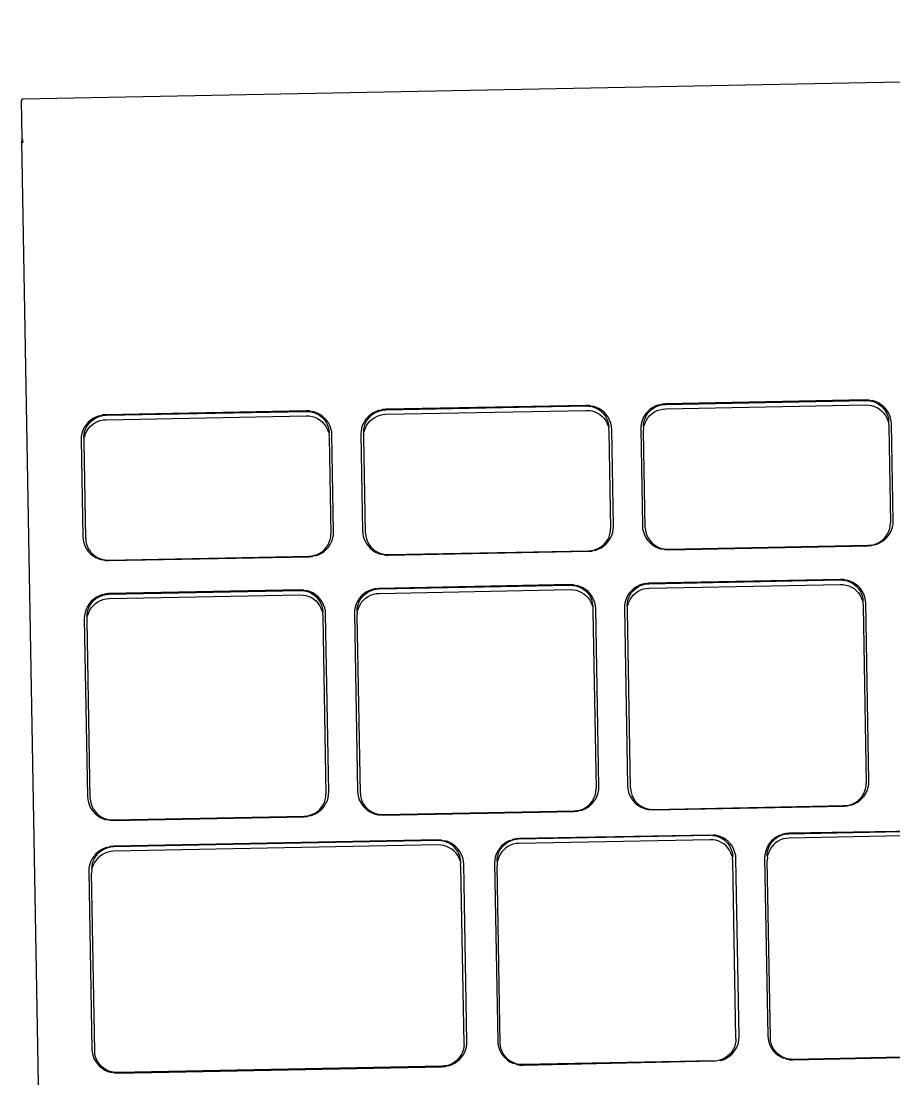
# Model space of a CAD drawing. Header units: millimetres. Extents: x -9564 to 100156, y -26854 to 24346.
# Drawn here: x 66972.4 to 67026.3, y -2999.4 to -2934.1 of the extents above; entities that cross this region are included whole.
import ezdxf

# ---------------------------------------------------------------- set-up
doc = ezdxf.new("R2010")
doc.units = ezdxf.units.MM
doc.header["$LTSCALE"] = 100
doc.layers.add('Muebles', color=112, linetype='Continuous')

msp = doc.modelspace()

# ---------------------------------------------------------------- linework, layer by layer
at = {"layer": 'Muebles'}
for p, q in [((66972.52, -2938.869), (67219.083, -2934.063)), ((66972.52, -2938.869), (66972.434, -2938.957)), ((66972.434, -2938.957), (66972.476, -2941.342)), ((66972.476, -2941.342), (66972.478, -2941.478)), ((66972.476, -2941.342), (66972.565, -2941.406)), ((66972.478, -2941.478), (66972.568, -2941.543)), ((66974.336, -3046.808), (66972.478, -2941.478)), ((67012.021, -2957.713), (67011.867, -2957.784)), ((67012.219, -2957.696), (67012.021, -2957.713)), ((67024.592, -2957.455), (67012.219, -2957.696)), ((67012.225, -2957.731), (67024.587, -2957.49)), ((67024.587, -2957.49), (67024.768, -2957.498)), ((67024.791, -2957.464), (67024.592, -2957.455)), ((67024.768, -2957.498), (67024.946, -2957.529)), ((67024.946, -2957.529), (67024.791, -2957.464)), ((67024.992, -2957.499), (67024.946, -2957.529)), ((67024.946, -2957.529), (67025.119, -2957.583)), ((67025.187, -2957.559), (67024.992, -2957.499)), ((67025.119, -2957.583), (67025.283, -2957.658)), ((67025.372, -2957.644), (67025.187, -2957.559)), ((67025.283, -2957.658), (67025.436, -2957.753)), ((67025.544, -2957.751), (67025.372, -2957.644)), ((66977.667, -2958.37), (66977.469, -2958.386)), ((66990.04, -2958.128), (66977.667, -2958.37)), ((66977.673, -2958.405), (66990.035, -2958.164)), ((66990.035, -2958.164), (66990.216, -2958.172)), ((66990.238, -2958.137), (66990.04, -2958.128)), ((66990.216, -2958.172), (66990.394, -2958.203)), ((66990.394, -2958.203), (66990.238, -2958.137)), ((66990.44, -2958.172), (66990.394, -2958.203)), ((66990.394, -2958.203), (66990.567, -2958.256)), ((66990.635, -2958.233), (66990.44, -2958.172)), ((66990.567, -2958.256), (66990.731, -2958.331)), ((66990.82, -2958.317), (66990.635, -2958.233)), ((66990.731, -2958.331), (66990.884, -2958.426)), ((66990.992, -2958.425), (66990.82, -2958.317)), ((66994.002, -2958.366), (66993.851, -2958.5)), ((66993.975, -2958.483), (66994.11, -2958.364)), ((66994.17, -2958.252), (66994.002, -2958.366)), ((66994.11, -2958.364), (66994.259, -2958.262)), ((66994.352, -2958.16), (66994.17, -2958.252)), ((66994.259, -2958.262), (66994.42, -2958.181)), ((66994.545, -2958.092), (66994.352, -2958.16)), ((66994.42, -2958.181), (66994.591, -2958.121)), ((66994.591, -2958.121), (66994.545, -2958.092)), ((66994.745, -2958.049), (66994.591, -2958.121)), ((66994.591, -2958.121), (66994.768, -2958.083)), ((66994.596, -2958.394), (66994.773, -2958.356)), ((66994.943, -2958.033), (66994.745, -2958.049)), ((66994.768, -2958.083), (66994.949, -2958.068)), ((66994.773, -2958.356), (66994.954, -2958.341)), ((67007.316, -2957.792), (66994.943, -2958.033)), ((66994.949, -2958.068), (67007.311, -2957.827)), ((66994.954, -2958.341), (67007.316, -2958.1)), ((67007.311, -2957.827), (67007.492, -2957.835)), ((67007.515, -2957.801), (67007.316, -2957.792)), ((67007.316, -2958.1), (67007.497, -2958.108)), ((67007.492, -2957.835), (67007.67, -2957.866)), ((67007.497, -2958.108), (67007.675, -2958.139)), ((67007.67, -2957.866), (67007.515, -2957.801)), ((67007.716, -2957.836), (67007.67, -2957.866)), ((67007.67, -2957.866), (67007.843, -2957.919)), ((67007.675, -2958.139), (67007.848, -2958.192)), ((67007.911, -2957.896), (67007.716, -2957.836)), ((67007.843, -2957.919), (67008.007, -2957.994)), ((67007.848, -2958.192), (67008.012, -2958.268)), ((67008.096, -2957.98), (67007.911, -2957.896)), ((67008.007, -2957.994), (67008.16, -2958.09)), ((67008.012, -2958.268), (67008.165, -2958.363)), ((67008.268, -2958.088), (67008.096, -2957.98)), ((67008.16, -2958.09), (67008.298, -2958.204)), ((67008.165, -2958.363), (67008.303, -2958.477)), ((67008.424, -2958.216), (67008.268, -2958.088)), ((67008.298, -2958.204), (67008.42, -2958.334)), ((67008.42, -2958.334), (67008.524, -2958.479)), ((67008.562, -2958.364), (67008.424, -2958.216)), ((67008.678, -2958.527), (67008.562, -2958.364)), ((67010.995, -2958.316), (67010.884, -2958.484)), ((67011.127, -2958.164), (67010.995, -2958.316)), ((67011.036, -2958.43), (67011.134, -2958.281)), ((67011.278, -2958.029), (67011.127, -2958.164)), ((67011.134, -2958.281), (67011.251, -2958.146)), ((67011.251, -2958.146), (67011.386, -2958.027)), ((67011.256, -2958.419), (67011.391, -2958.3)), ((67011.446, -2957.915), (67011.278, -2958.029)), ((67011.386, -2958.027), (67011.535, -2957.926)), ((67011.391, -2958.3), (67011.54, -2958.199)), ((67011.628, -2957.823), (67011.446, -2957.915)), ((67011.535, -2957.926), (67011.696, -2957.844)), ((67011.54, -2958.199), (67011.701, -2958.117)), ((67011.821, -2957.756), (67011.628, -2957.823)), ((67011.696, -2957.844), (67011.867, -2957.784)), ((67011.701, -2958.117), (67011.872, -2958.057)), ((67011.867, -2957.784), (67011.821, -2957.756)), ((67011.867, -2957.784), (67012.044, -2957.746)), ((67011.872, -2958.057), (67012.049, -2958.019)), ((67012.044, -2957.746), (67012.225, -2957.731)), ((67012.049, -2958.019), (67012.23, -2958.004)), ((67012.23, -2958.004), (67024.592, -2957.763)), ((67024.592, -2957.763), (67024.773, -2957.771)), ((67024.773, -2957.771), (67024.951, -2957.802)), ((67024.951, -2957.802), (67025.124, -2957.856)), ((67025.124, -2957.856), (67025.288, -2957.931)), ((67025.288, -2957.931), (67025.441, -2958.026)), ((67025.436, -2957.753), (67025.574, -2957.867)), ((67025.441, -2958.026), (67025.579, -2958.14)), ((67025.7, -2957.88), (67025.544, -2957.751)), ((67025.574, -2957.867), (67025.696, -2957.998)), ((67025.579, -2958.14), (67025.701, -2958.271)), ((67025.696, -2957.998), (67025.8, -2958.143)), ((67025.838, -2958.027), (67025.7, -2957.88)), ((67025.701, -2958.271), (67025.805, -2958.416)), ((67025.8, -2958.143), (67025.883, -2958.3)), ((67025.954, -2958.19), (67025.838, -2958.027)), ((67025.883, -2958.3), (67025.944, -2958.466)), ((67026.048, -2958.367), (67025.954, -2958.19)), ((67026.117, -2958.555), (67026.048, -2958.367)), ((66976.442, -2958.99), (66976.331, -2959.158)), ((66976.574, -2958.837), (66976.442, -2958.99)), ((66976.484, -2959.104), (66976.582, -2958.955)), ((66976.726, -2958.703), (66976.574, -2958.837)), ((66976.582, -2958.955), (66976.699, -2958.82)), ((66976.699, -2958.82), (66976.834, -2958.7)), ((66976.704, -2959.093), (66976.839, -2958.973)), ((66976.894, -2958.589), (66976.726, -2958.703)), ((66976.834, -2958.7), (66976.983, -2958.599)), ((66976.839, -2958.973), (66976.988, -2958.872)), ((66977.076, -2958.497), (66976.894, -2958.589)), ((66976.983, -2958.599), (66977.144, -2958.518)), ((66976.988, -2958.872), (66977.149, -2958.791)), ((66977.269, -2958.429), (66977.076, -2958.497)), ((66977.144, -2958.518), (66977.315, -2958.458)), ((66977.149, -2958.791), (66977.32, -2958.731)), ((66977.315, -2958.458), (66977.269, -2958.429)), ((66977.469, -2958.386), (66977.315, -2958.458)), ((66977.315, -2958.458), (66977.492, -2958.42)), ((66977.32, -2958.731), (66977.497, -2958.693)), ((66977.492, -2958.42), (66977.673, -2958.405)), ((66977.497, -2958.693), (66977.678, -2958.678)), ((66977.678, -2958.678), (66990.039, -2958.437)), ((66990.039, -2958.437), (66990.221, -2958.445)), ((66990.221, -2958.445), (66990.399, -2958.476)), ((66990.399, -2958.476), (66990.572, -2958.529)), ((66990.572, -2958.529), (66990.736, -2958.604)), ((66990.736, -2958.604), (66990.889, -2958.7)), ((66990.884, -2958.426), (66991.022, -2958.54)), ((66990.889, -2958.7), (66991.027, -2958.813)), ((66991.148, -2958.553), (66990.992, -2958.425)), ((66991.022, -2958.54), (66991.144, -2958.671)), ((66991.027, -2958.813), (66991.149, -2958.944)), ((66991.144, -2958.671), (66991.248, -2958.816)), ((66991.285, -2958.7), (66991.148, -2958.553)), ((66991.149, -2958.944), (66991.252, -2959.089)), ((66991.248, -2958.816), (66991.331, -2958.973)), ((66991.402, -2958.864), (66991.285, -2958.7)), ((66991.331, -2958.973), (66991.392, -2959.139)), ((66991.496, -2959.041), (66991.402, -2958.864)), ((66993.52, -2959.001), (66993.458, -2959.191)), ((66993.608, -2958.821), (66993.52, -2959.001)), ((66993.718, -2958.653), (66993.608, -2958.821)), ((66993.627, -2959.096), (66993.683, -2958.927)), ((66993.683, -2958.927), (66993.76, -2958.767)), ((66993.851, -2958.5), (66993.718, -2958.653)), ((66993.76, -2958.767), (66993.858, -2958.618)), ((66993.765, -2959.04), (66993.863, -2958.891)), ((66993.858, -2958.618), (66993.975, -2958.483)), ((66993.863, -2958.891), (66993.98, -2958.756)), ((66993.98, -2958.756), (66994.115, -2958.637)), ((66994.115, -2958.637), (66994.264, -2958.535)), ((66994.264, -2958.535), (66994.425, -2958.454)), ((66994.425, -2958.454), (66994.596, -2958.394)), ((67008.303, -2958.477), (67008.425, -2958.607)), ((67008.425, -2958.607), (67008.529, -2958.752)), ((67008.524, -2958.479), (67008.607, -2958.636)), ((67008.529, -2958.752), (67008.612, -2958.909)), ((67008.607, -2958.636), (67008.668, -2958.803)), ((67008.612, -2958.909), (67008.673, -2959.076)), ((67008.668, -2958.803), (67008.706, -2958.975)), ((67008.772, -2958.704), (67008.678, -2958.527)), ((67008.706, -2958.975), (67008.721, -2959.152)), ((67008.841, -2958.891), (67008.772, -2958.704)), ((67008.884, -2959.086), (67008.841, -2958.891)), ((67010.734, -2958.855), (67010.698, -2959.051)), ((67010.797, -2958.665), (67010.734, -2958.855)), ((67010.884, -2958.484), (67010.797, -2958.665)), ((67010.862, -2959.11), (67010.871, -2958.933)), ((67010.871, -2958.933), (67010.903, -2958.759)), ((67010.903, -2958.759), (67010.959, -2958.59)), ((67010.908, -2959.032), (67010.963, -2958.864)), ((67010.959, -2958.59), (67011.036, -2958.43)), ((67010.963, -2958.864), (67011.041, -2958.703)), ((67011.041, -2958.703), (67011.139, -2958.554)), ((67011.139, -2958.554), (67011.256, -2958.419)), ((67025.805, -2958.416), (67025.888, -2958.573)), ((67025.888, -2958.573), (67025.949, -2958.739)), ((67025.944, -2958.466), (67025.982, -2958.639)), ((67025.949, -2958.739), (67025.997, -2958.815)), ((67025.982, -2958.639), (67025.997, -2958.815)), ((67025.997, -2958.815), (67025.987, -2958.912)), ((67025.987, -2958.912), (67026.002, -2959.088)), ((67026.16, -2958.749), (67026.117, -2958.555)), ((67026.177, -2958.942), (67026.16, -2958.749)), ((67026.282, -2964.919), (67026.177, -2958.942)), ((66976.182, -2959.528), (66976.145, -2959.724)), ((66976.244, -2959.338), (66976.182, -2959.528)), ((66976.331, -2959.158), (66976.244, -2959.338)), ((66976.31, -2959.783), (66976.319, -2959.607)), ((66976.319, -2959.607), (66976.351, -2959.433)), ((66976.351, -2959.433), (66976.406, -2959.264)), ((66976.356, -2959.706), (66976.411, -2959.537)), ((66976.406, -2959.264), (66976.484, -2959.104)), ((66976.411, -2959.537), (66976.489, -2959.377)), ((66976.489, -2959.377), (66976.587, -2959.228)), ((66976.587, -2959.228), (66976.704, -2959.093)), ((66991.252, -2959.089), (66991.336, -2959.246)), ((66991.336, -2959.246), (66991.397, -2959.412)), ((66991.392, -2959.139), (66991.43, -2959.312)), ((66991.397, -2959.412), (66991.445, -2959.488)), ((66991.43, -2959.312), (66991.445, -2959.488)), ((66991.445, -2959.488), (66991.435, -2959.585)), ((66991.435, -2959.585), (66991.45, -2959.761)), ((66991.565, -2959.228), (66991.496, -2959.041)), ((66991.608, -2959.423), (66991.565, -2959.228)), ((66991.624, -2959.616), (66991.608, -2959.423)), ((66991.73, -2965.592), (66991.624, -2959.616)), ((66993.422, -2959.387), (66993.412, -2959.581)), ((66993.412, -2959.581), (66993.517, -2965.557)), ((66993.458, -2959.191), (66993.422, -2959.387)), ((66993.586, -2959.447), (66993.595, -2959.27)), ((66993.586, -2959.447), (66993.632, -2959.369)), ((66993.6, -2959.543), (66993.586, -2959.447)), ((66993.591, -2959.72), (66993.6, -2959.543)), ((66993.595, -2959.27), (66993.627, -2959.096)), ((66993.632, -2959.369), (66993.687, -2959.2)), ((66993.687, -2959.2), (66993.765, -2959.04)), ((67008.673, -2959.076), (67008.721, -2959.152)), ((67008.721, -2959.152), (67008.711, -2959.248)), ((67008.711, -2959.248), (67008.726, -2959.425)), ((67008.726, -2959.425), (67008.831, -2965.39)), ((67008.901, -2959.279), (67008.884, -2959.086)), ((67009.006, -2965.255), (67008.901, -2959.279)), ((67010.698, -2959.051), (67010.688, -2959.244)), ((67010.688, -2959.244), (67010.794, -2965.22)), ((67010.862, -2959.11), (67010.908, -2959.032)), ((67010.876, -2959.206), (67010.862, -2959.11)), ((67010.867, -2959.383), (67010.876, -2959.206)), ((67010.972, -2965.348), (67010.867, -2959.383)), ((67026.002, -2959.088), (67026.108, -2965.053)), ((66976.145, -2959.724), (66976.136, -2959.918)), ((66976.136, -2959.918), (66976.241, -2965.894)), ((66976.31, -2959.783), (66976.356, -2959.706)), ((66976.324, -2959.88), (66976.31, -2959.783)), ((66976.315, -2960.056), (66976.324, -2959.88)), ((66976.42, -2966.021), (66976.315, -2960.056)), ((66991.45, -2959.761), (66991.555, -2965.726)), ((66993.696, -2965.685), (66993.591, -2959.72)), ((66993.517, -2965.557), (66993.534, -2965.75)), ((67008.823, -2965.566), (67008.831, -2965.39)), ((67008.96, -2965.645), (67008.996, -2965.449)), ((67008.996, -2965.449), (67009.006, -2965.255)), ((67010.794, -2965.22), (67010.81, -2965.413)), ((67010.81, -2965.413), (67010.853, -2965.608)), ((67010.972, -2965.348), (67010.987, -2965.524)), ((67010.987, -2965.524), (67011.026, -2965.697)), ((67026.011, -2965.572), (67026.066, -2965.404)), ((67026.066, -2965.404), (67026.099, -2965.23)), ((67026.087, -2965.679), (67026.174, -2965.498)), ((67026.099, -2965.23), (67026.108, -2965.053)), ((67026.174, -2965.498), (67026.236, -2965.308)), ((67026.236, -2965.308), (67026.273, -2965.112)), ((67026.273, -2965.112), (67026.282, -2964.919)), ((66976.241, -2965.894), (66976.258, -2966.087)), ((66976.258, -2966.087), (66976.301, -2966.282)), ((66976.42, -2966.021), (66976.435, -2966.198)), ((66976.435, -2966.198), (66976.474, -2966.37)), ((66991.459, -2966.246), (66991.514, -2966.077)), ((66991.514, -2966.077), (66991.547, -2965.903)), ((66991.534, -2966.352), (66991.621, -2966.172)), ((66991.547, -2965.903), (66991.555, -2965.726)), ((66991.621, -2966.172), (66991.684, -2965.982)), ((66991.684, -2965.982), (66991.72, -2965.785)), ((66991.72, -2965.785), (66991.73, -2965.592)), ((66993.534, -2965.75), (66993.577, -2965.945)), ((66993.577, -2965.945), (66993.646, -2966.132)), ((66993.646, -2966.132), (66993.74, -2966.309)), ((66993.696, -2965.685), (66993.711, -2965.861)), ((66993.711, -2965.861), (66993.75, -2966.034)), ((66993.75, -2966.034), (66993.811, -2966.2)), ((66993.811, -2966.2), (66993.894, -2966.357)), ((67008.559, -2966.218), (67008.658, -2966.069)), ((67008.567, -2966.336), (67008.7, -2966.183)), ((67008.658, -2966.069), (67008.735, -2965.909)), ((67008.7, -2966.183), (67008.81, -2966.015)), ((67008.735, -2965.909), (67008.79, -2965.74)), ((67008.79, -2965.74), (67008.823, -2965.566)), ((67008.81, -2966.015), (67008.898, -2965.835)), ((67008.898, -2965.835), (67008.96, -2965.645)), ((67010.853, -2965.608), (67010.922, -2965.795)), ((67010.922, -2965.795), (67011.016, -2965.972)), ((67011.016, -2965.972), (67011.133, -2966.136)), ((67011.026, -2965.697), (67011.087, -2965.863)), ((67011.087, -2965.863), (67011.17, -2966.02)), ((67011.133, -2966.136), (67011.27, -2966.283)), ((67011.17, -2966.02), (67011.273, -2966.165)), ((67011.273, -2966.165), (67011.395, -2966.296)), ((67025.435, -2966.237), (67025.584, -2966.136)), ((67025.524, -2966.248), (67025.692, -2966.133)), ((67025.584, -2966.136), (67025.718, -2966.017)), ((67025.692, -2966.133), (67025.844, -2965.999)), ((67025.718, -2966.017), (67025.835, -2965.881)), ((67025.835, -2965.881), (67025.934, -2965.732)), ((67025.844, -2965.999), (67025.976, -2965.847)), ((67025.934, -2965.732), (67026.011, -2965.572)), ((67025.976, -2965.847), (67026.087, -2965.679)), ((66976.301, -2966.282), (66976.37, -2966.469)), ((66976.37, -2966.469), (66976.464, -2966.646)), ((66976.464, -2966.646), (66976.58, -2966.809)), ((66976.474, -2966.37), (66976.535, -2966.537)), ((66976.535, -2966.537), (66976.618, -2966.694)), ((66976.58, -2966.809), (66976.718, -2966.957)), ((66976.618, -2966.694), (66976.721, -2966.839)), ((66976.721, -2966.839), (66976.843, -2966.969)), ((66990.883, -2966.91), (66991.032, -2966.809)), ((66990.972, -2966.921), (66991.14, -2966.807)), ((66991.032, -2966.809), (66991.166, -2966.69)), ((66991.14, -2966.807), (66991.291, -2966.673)), ((66991.166, -2966.69), (66991.283, -2966.555)), ((66991.283, -2966.555), (66991.382, -2966.406)), ((66991.291, -2966.673), (66991.423, -2966.52)), ((66991.382, -2966.406), (66991.459, -2966.246)), ((66991.423, -2966.52), (66991.534, -2966.352)), ((66993.74, -2966.309), (66993.856, -2966.473)), ((66993.856, -2966.473), (66993.994, -2966.62)), ((66993.894, -2966.357), (66993.997, -2966.502)), ((66993.994, -2966.62), (66994.15, -2966.748)), ((66993.997, -2966.502), (66994.119, -2966.633)), ((66994.119, -2966.633), (66994.258, -2966.746)), ((66994.15, -2966.748), (66994.322, -2966.856)), ((66994.258, -2966.746), (66994.41, -2966.842)), ((66994.322, -2966.856), (66994.507, -2966.94)), ((66994.41, -2966.842), (66994.574, -2966.917)), ((66995.102, -2967.044), (67007.475, -2966.803)), ((66995.107, -2967.009), (67007.468, -2966.768)), ((67007.468, -2966.768), (67007.649, -2966.753)), ((67007.475, -2966.803), (67007.673, -2966.787)), ((67007.649, -2966.753), (67007.827, -2966.715)), ((67007.673, -2966.787), (67007.827, -2966.715)), ((67007.827, -2966.715), (67007.997, -2966.655)), ((67007.827, -2966.715), (67007.873, -2966.744)), ((67007.873, -2966.744), (67008.066, -2966.676)), ((67007.997, -2966.655), (67008.159, -2966.574)), ((67008.066, -2966.676), (67008.248, -2966.584)), ((67008.159, -2966.574), (67008.308, -2966.473)), ((67008.248, -2966.584), (67008.416, -2966.47)), ((67008.308, -2966.473), (67008.442, -2966.353)), ((67008.416, -2966.47), (67008.567, -2966.336)), ((67008.442, -2966.353), (67008.559, -2966.218)), ((67011.27, -2966.283), (67011.426, -2966.412)), ((67011.395, -2966.296), (67011.534, -2966.41)), ((67011.426, -2966.412), (67011.598, -2966.519)), ((67011.534, -2966.41), (67011.686, -2966.505)), ((67011.598, -2966.519), (67011.783, -2966.604)), ((67011.686, -2966.505), (67011.85, -2966.58)), ((67011.783, -2966.604), (67011.978, -2966.664)), ((67011.85, -2966.58), (67012.023, -2966.634)), ((67011.978, -2966.664), (67012.023, -2966.634)), ((67012.023, -2966.634), (67012.202, -2966.665)), ((67012.023, -2966.634), (67012.18, -2966.699)), ((67012.18, -2966.699), (67012.378, -2966.708)), ((67012.202, -2966.665), (67012.383, -2966.673)), ((67012.378, -2966.708), (67024.751, -2966.467)), ((67012.383, -2966.673), (67024.744, -2966.432)), ((67024.744, -2966.432), (67024.925, -2966.417)), ((67024.751, -2966.467), (67024.949, -2966.45)), ((67024.925, -2966.417), (67025.103, -2966.379)), ((67024.949, -2966.45), (67025.103, -2966.379)), ((67025.103, -2966.379), (67025.273, -2966.318)), ((67025.103, -2966.379), (67025.149, -2966.407)), ((67025.149, -2966.407), (67025.342, -2966.339)), ((67025.273, -2966.318), (67025.435, -2966.237)), ((67025.342, -2966.339), (67025.524, -2966.248)), ((66976.718, -2966.957), (66976.874, -2967.085)), ((66976.843, -2966.969), (66976.982, -2967.083)), ((66976.874, -2967.085), (66977.046, -2967.192)), ((66976.982, -2967.083), (66977.134, -2967.178)), ((66977.046, -2967.192), (66977.231, -2967.277)), ((66977.134, -2967.178), (66977.298, -2967.254)), ((66977.231, -2967.277), (66977.426, -2967.337)), ((66977.298, -2967.254), (66977.471, -2967.307)), ((66977.426, -2967.337), (66977.471, -2967.307)), ((66977.471, -2967.307), (66977.65, -2967.338)), ((66977.471, -2967.307), (66977.627, -2967.372)), ((66977.627, -2967.372), (66977.826, -2967.381)), ((66977.65, -2967.338), (66977.831, -2967.346)), ((66977.826, -2967.381), (66990.199, -2967.14)), ((66977.831, -2967.346), (66990.192, -2967.105)), ((66990.192, -2967.105), (66990.373, -2967.09)), ((66990.199, -2967.14), (66990.397, -2967.123)), ((66990.373, -2967.09), (66990.551, -2967.052)), ((66990.397, -2967.123), (66990.551, -2967.052)), ((66990.551, -2967.052), (66990.721, -2966.992)), ((66990.551, -2967.052), (66990.597, -2967.081)), ((66990.597, -2967.081), (66990.79, -2967.013)), ((66990.721, -2966.992), (66990.883, -2966.91)), ((66990.79, -2967.013), (66990.972, -2966.921)), ((66994.507, -2966.94), (66994.702, -2967.001)), ((66994.574, -2966.917), (66994.747, -2966.97)), ((66994.702, -2967.001), (66994.747, -2966.97)), ((66994.747, -2966.97), (66994.926, -2967.001)), ((66994.747, -2966.97), (66994.903, -2967.036)), ((66994.903, -2967.036), (66995.102, -2967.044)), ((66994.926, -2967.001), (66995.107, -2967.009)), ((67011.003, -2968.785), (67010.805, -2968.828)), ((67010.855, -2968.856), (67011.031, -2968.818)), ((67011.031, -2968.818), (67011.003, -2968.785)), ((67011.2, -2968.768), (67011.031, -2968.818)), ((67011.031, -2968.818), (67011.21, -2968.803)), ((67023.017, -2968.538), (67011.2, -2968.768)), ((67011.21, -2968.803), (67023.015, -2968.573)), ((67023.015, -2968.573), (67023.195, -2968.581)), ((67023.214, -2968.547), (67023.017, -2968.538)), ((67023.195, -2968.581), (67023.371, -2968.612)), ((67023.371, -2968.612), (67023.214, -2968.547)), ((67023.414, -2968.582), (67023.371, -2968.612)), ((67023.371, -2968.612), (67023.543, -2968.666)), ((67023.607, -2968.643), (67023.414, -2968.582)), ((67023.543, -2968.666), (67023.705, -2968.741)), ((67023.791, -2968.727), (67023.607, -2968.643)), ((67023.705, -2968.741), (67023.856, -2968.836)), ((67023.961, -2968.835), (67023.791, -2968.727)), ((66977.453, -2969.478), (66977.262, -2969.546)), ((66977.5, -2969.506), (66977.453, -2969.478)), ((66977.651, -2969.435), (66977.5, -2969.506)), ((66977.5, -2969.506), (66977.675, -2969.468)), ((66977.848, -2969.419), (66977.651, -2969.435)), ((66977.675, -2969.468), (66977.854, -2969.453)), ((66989.665, -2969.188), (66977.848, -2969.419)), ((66977.854, -2969.453), (66989.66, -2969.223)), ((66989.66, -2969.223), (66989.839, -2969.231)), ((66989.862, -2969.197), (66989.665, -2969.188)), ((66989.839, -2969.231), (66990.016, -2969.262)), ((66990.016, -2969.262), (66989.862, -2969.197)), ((66990.062, -2969.232), (66990.016, -2969.262)), ((66990.016, -2969.262), (66990.187, -2969.316)), ((66990.255, -2969.293), (66990.062, -2969.232)), ((66990.187, -2969.316), (66990.35, -2969.391)), ((66990.439, -2969.377), (66990.255, -2969.293)), ((66990.35, -2969.391), (66990.501, -2969.486)), ((66990.609, -2969.485), (66990.439, -2969.377)), ((66993.591, -2969.427), (66993.441, -2969.561)), ((66993.568, -2969.543), (66993.701, -2969.424)), ((66993.757, -2969.313), (66993.591, -2969.427)), ((66993.701, -2969.424), (66993.849, -2969.323)), ((66993.938, -2969.221), (66993.757, -2969.313)), ((66993.849, -2969.323), (66994.008, -2969.241)), ((66994.129, -2969.153), (66993.938, -2969.221)), ((66994.008, -2969.241), (66994.177, -2969.181)), ((66994.013, -2969.515), (66994.182, -2969.454)), ((66994.327, -2969.11), (66994.129, -2969.153)), ((66994.177, -2969.181), (66994.353, -2969.143)), ((66994.182, -2969.454), (66994.358, -2969.416)), ((66994.353, -2969.143), (66994.327, -2969.11)), ((66994.524, -2969.093), (66994.353, -2969.143)), ((66994.353, -2969.143), (66994.532, -2969.128)), ((66994.358, -2969.416), (66994.537, -2969.401)), ((67006.341, -2968.863), (66994.524, -2969.093)), ((66994.532, -2969.128), (67006.337, -2968.898)), ((66994.537, -2969.401), (67006.342, -2969.171)), ((67006.337, -2968.898), (67006.517, -2968.906)), ((67006.538, -2968.872), (67006.341, -2968.863)), ((67006.342, -2969.171), (67006.522, -2969.179)), ((67006.517, -2968.906), (67006.694, -2968.937)), ((67006.522, -2969.179), (67006.699, -2969.21)), ((67006.694, -2968.937), (67006.538, -2968.872)), ((67006.738, -2968.907), (67006.694, -2968.937)), ((67006.694, -2968.937), (67006.865, -2968.991)), ((67006.699, -2969.21), (67006.87, -2969.264)), ((67006.931, -2968.968), (67006.738, -2968.907)), ((67006.865, -2968.991), (67007.027, -2969.066)), ((67006.87, -2969.264), (67007.032, -2969.339)), ((67007.115, -2969.052), (67006.931, -2968.968)), ((67007.027, -2969.066), (67007.178, -2969.161)), ((67007.032, -2969.339), (67007.183, -2969.434)), ((67007.285, -2969.16), (67007.115, -2969.052)), ((67007.178, -2969.161), (67007.316, -2969.275)), ((67007.183, -2969.434), (67007.32, -2969.548)), ((67007.44, -2969.289), (67007.285, -2969.16)), ((67007.316, -2969.275), (67007.436, -2969.406)), ((67007.436, -2969.406), (67007.539, -2969.551)), ((67007.576, -2969.436), (67007.44, -2969.289)), ((67007.691, -2969.599), (67007.576, -2969.436)), ((67009.986, -2969.389), (67009.876, -2969.557)), ((67010.117, -2969.236), (67009.986, -2969.389)), ((67010.033, -2969.502), (67010.13, -2969.353)), ((67010.267, -2969.102), (67010.117, -2969.236)), ((67010.13, -2969.353), (67010.246, -2969.218)), ((67010.246, -2969.218), (67010.379, -2969.099)), ((67010.251, -2969.491), (67010.384, -2969.372)), ((67010.433, -2968.988), (67010.267, -2969.102)), ((67010.379, -2969.099), (67010.526, -2968.998)), ((67010.384, -2969.372), (67010.531, -2969.271)), ((67010.614, -2968.896), (67010.433, -2968.988)), ((67010.526, -2968.998), (67010.686, -2968.916)), ((67010.531, -2969.271), (67010.691, -2969.189)), ((67010.805, -2968.828), (67010.614, -2968.896)), ((67010.686, -2968.916), (67010.855, -2968.856)), ((67010.691, -2969.189), (67010.86, -2969.129)), ((67010.86, -2969.129), (67011.036, -2969.091)), ((67011.036, -2969.091), (67011.215, -2969.076)), ((67011.215, -2969.076), (67023.02, -2968.846)), ((67023.02, -2968.846), (67023.2, -2968.854)), ((67023.2, -2968.854), (67023.376, -2968.885)), ((67023.376, -2968.885), (67023.547, -2968.939)), ((67023.547, -2968.939), (67023.71, -2969.014)), ((67023.71, -2969.014), (67023.861, -2969.109)), ((67023.856, -2968.836), (67023.993, -2968.95)), ((67023.861, -2969.109), (67023.998, -2969.223)), ((67024.116, -2968.963), (67023.961, -2968.835)), ((67023.993, -2968.95), (67024.114, -2969.081)), ((67023.998, -2969.223), (67024.119, -2969.354)), ((67024.114, -2969.081), (67024.216, -2969.226)), ((67024.252, -2969.111), (67024.116, -2968.963)), ((67024.119, -2969.354), (67024.221, -2969.499)), ((67024.216, -2969.226), (67024.299, -2969.383)), ((67024.367, -2969.274), (67024.252, -2969.111)), ((67024.299, -2969.383), (67024.359, -2969.549)), ((67024.46, -2969.451), (67024.367, -2969.274)), ((67024.528, -2969.638), (67024.46, -2969.451)), ((66976.634, -2970.039), (66976.524, -2970.207)), ((66976.765, -2969.886), (66976.634, -2970.039)), ((66976.677, -2970.152), (66976.774, -2970.004)), ((66976.915, -2969.752), (66976.765, -2969.886)), ((66976.774, -2970.004), (66976.89, -2969.868)), ((66976.89, -2969.868), (66977.023, -2969.749)), ((66976.895, -2970.141), (66977.028, -2970.022)), ((66977.081, -2969.638), (66976.915, -2969.752)), ((66977.023, -2969.749), (66977.171, -2969.648)), ((66977.028, -2970.022), (66977.176, -2969.921)), ((66977.262, -2969.546), (66977.081, -2969.638)), ((66977.171, -2969.648), (66977.331, -2969.567)), ((66977.176, -2969.921), (66977.335, -2969.84)), ((66977.331, -2969.567), (66977.5, -2969.506)), ((66977.335, -2969.84), (66977.505, -2969.779)), ((66977.505, -2969.779), (66977.68, -2969.742)), ((66977.68, -2969.742), (66977.859, -2969.726)), ((66977.859, -2969.726), (66989.665, -2969.496)), ((66989.665, -2969.496), (66989.844, -2969.504)), ((66989.844, -2969.504), (66990.021, -2969.535)), ((66990.021, -2969.535), (66990.192, -2969.589)), ((66990.192, -2969.589), (66990.354, -2969.664)), ((66990.354, -2969.664), (66990.505, -2969.759)), ((66990.501, -2969.486), (66990.638, -2969.6)), ((66990.505, -2969.759), (66990.643, -2969.873)), ((66990.764, -2969.614), (66990.609, -2969.485)), ((66990.638, -2969.6), (66990.759, -2969.731)), ((66990.643, -2969.873), (66990.763, -2970.004)), ((66990.759, -2969.731), (66990.861, -2969.876)), ((66990.763, -2970.004), (66990.866, -2970.149)), ((66990.9, -2969.761), (66990.764, -2969.614)), ((66990.861, -2969.876), (66990.943, -2970.033)), ((66991.016, -2969.924), (66990.9, -2969.761)), ((66990.943, -2970.033), (66991.004, -2970.199)), ((66991.108, -2970.101), (66991.016, -2969.924)), ((66991.177, -2970.289), (66991.108, -2970.101)), ((66993.114, -2970.062), (66993.052, -2970.252)), ((66993.2, -2969.882), (66993.114, -2970.062)), ((66993.31, -2969.714), (66993.2, -2969.882)), ((66993.223, -2970.156), (66993.278, -2969.987)), ((66993.278, -2969.987), (66993.355, -2969.827)), ((66993.283, -2970.261), (66993.36, -2970.1)), ((66993.441, -2969.561), (66993.31, -2969.714)), ((66993.355, -2969.827), (66993.452, -2969.678)), ((66993.36, -2970.1), (66993.457, -2969.951)), ((66993.452, -2969.678), (66993.568, -2969.543)), ((66993.457, -2969.951), (66993.573, -2969.816)), ((66993.573, -2969.816), (66993.706, -2969.697)), ((66993.706, -2969.697), (66993.854, -2969.596)), ((66993.854, -2969.596), (66994.013, -2969.515)), ((67007.32, -2969.548), (67007.441, -2969.679)), ((67007.441, -2969.679), (67007.543, -2969.824)), ((67007.539, -2969.551), (67007.621, -2969.708)), ((67007.543, -2969.824), (67007.626, -2969.981)), ((67007.621, -2969.708), (67007.682, -2969.874)), ((67007.626, -2969.981), (67007.686, -2970.147)), ((67007.682, -2969.874), (67007.72, -2970.047)), ((67007.784, -2969.776), (67007.691, -2969.599)), ((67007.72, -2970.047), (67007.735, -2970.223)), ((67007.852, -2969.963), (67007.784, -2969.776)), ((67007.895, -2970.158), (67007.852, -2969.963)), ((67009.692, -2970.123), (67009.683, -2970.316)), ((67009.728, -2969.927), (67009.692, -2970.123)), ((67009.79, -2969.737), (67009.728, -2969.927)), ((67009.876, -2969.557), (67009.79, -2969.737)), ((67009.86, -2970.182), (67009.869, -2970.005)), ((67009.86, -2970.182), (67009.906, -2970.104)), ((67009.869, -2970.005), (67009.901, -2969.831)), ((67009.901, -2969.831), (67009.956, -2969.662)), ((67009.906, -2970.104), (67009.961, -2969.935)), ((67009.956, -2969.662), (67010.033, -2969.502)), ((67009.961, -2969.935), (67010.037, -2969.775)), ((67010.037, -2969.775), (67010.135, -2969.626)), ((67010.135, -2969.626), (67010.251, -2969.491)), ((67024.221, -2969.499), (67024.304, -2969.656)), ((67024.304, -2969.656), (67024.364, -2969.822)), ((67024.359, -2969.549), (67024.397, -2969.722)), ((67024.364, -2969.822), (67024.412, -2969.898)), ((67024.397, -2969.722), (67024.412, -2969.898)), ((67024.412, -2969.898), (67024.402, -2969.995)), ((67024.402, -2969.995), (67024.417, -2970.171)), ((67024.571, -2969.833), (67024.528, -2969.638)), ((67024.588, -2970.026), (67024.571, -2969.833)), ((67024.781, -2980.997), (67024.588, -2970.026)), ((66976.34, -2970.773), (66976.331, -2970.966)), ((66976.376, -2970.577), (66976.34, -2970.773)), ((66976.438, -2970.387), (66976.376, -2970.577)), ((66976.524, -2970.207), (66976.438, -2970.387)), ((66976.505, -2970.832), (66976.514, -2970.655)), ((66976.505, -2970.832), (66976.55, -2970.754)), ((66976.514, -2970.655), (66976.546, -2970.481)), ((66976.546, -2970.481), (66976.6, -2970.313)), ((66976.55, -2970.754), (66976.605, -2970.586)), ((66976.6, -2970.313), (66976.677, -2970.152)), ((66976.605, -2970.586), (66976.682, -2970.425)), ((66976.682, -2970.425), (66976.779, -2970.277)), ((66976.779, -2970.277), (66976.895, -2970.141)), ((66990.866, -2970.149), (66990.948, -2970.306)), ((66990.948, -2970.306), (66991.009, -2970.472)), ((66991.004, -2970.199), (66991.042, -2970.372)), ((66991.009, -2970.472), (66991.057, -2970.548)), ((66991.042, -2970.372), (66991.057, -2970.548)), ((66991.057, -2970.548), (66991.047, -2970.645)), ((66991.047, -2970.645), (66991.062, -2970.821)), ((66991.219, -2970.483), (66991.177, -2970.289)), ((66991.236, -2970.676), (66991.219, -2970.483)), ((66991.429, -2981.647), (66991.236, -2970.676)), ((66993.016, -2970.448), (66993.007, -2970.641)), ((66993.007, -2970.641), (66993.2, -2981.613)), ((66993.052, -2970.252), (66993.016, -2970.448)), ((66993.183, -2970.507), (66993.191, -2970.33)), ((66993.183, -2970.507), (66993.228, -2970.429)), ((66993.196, -2970.603), (66993.183, -2970.507)), ((66993.188, -2970.78), (66993.196, -2970.603)), ((66993.381, -2981.74), (66993.188, -2970.78)), ((66993.191, -2970.33), (66993.223, -2970.156)), ((66993.228, -2970.429), (66993.283, -2970.261)), ((67007.686, -2970.147), (67007.735, -2970.223)), ((67007.735, -2970.223), (67007.725, -2970.32)), ((67007.725, -2970.32), (67007.739, -2970.496)), ((67007.739, -2970.496), (67007.933, -2981.457)), ((67007.912, -2970.351), (67007.895, -2970.158)), ((67008.105, -2981.322), (67007.912, -2970.351)), ((67009.683, -2970.316), (67009.876, -2981.288)), ((67009.874, -2970.278), (67009.86, -2970.182)), ((67009.865, -2970.455), (67009.874, -2970.278)), ((67010.059, -2981.415), (67009.865, -2970.455)), ((67024.417, -2970.171), (67024.611, -2981.132)), ((66976.331, -2970.966), (66976.524, -2981.938)), ((66976.518, -2970.928), (66976.505, -2970.832)), ((66976.51, -2971.105), (66976.518, -2970.928)), ((66976.703, -2982.065), (66976.51, -2971.105)), ((66991.062, -2970.821), (66991.255, -2981.782)), ((67024.602, -2981.308), (67024.611, -2981.132)), ((67024.736, -2981.386), (67024.772, -2981.19)), ((67024.772, -2981.19), (67024.781, -2980.997)), ((66991.246, -2981.958), (66991.255, -2981.782)), ((66991.384, -2982.037), (66991.42, -2981.841)), ((66991.42, -2981.841), (66991.429, -2981.647)), ((66993.2, -2981.613), (66993.216, -2981.806)), ((66993.216, -2981.806), (66993.259, -2982)), ((66993.381, -2981.74), (66993.396, -2981.916)), ((67007.837, -2981.976), (67007.892, -2981.807)), ((67007.892, -2981.807), (67007.924, -2981.633)), ((67007.924, -2981.633), (67007.933, -2981.457)), ((67007.998, -2981.901), (67008.06, -2981.712)), ((67008.06, -2981.712), (67008.096, -2981.516)), ((67008.096, -2981.516), (67008.105, -2981.322)), ((67009.876, -2981.288), (67009.892, -2981.481)), ((67009.892, -2981.481), (67009.935, -2981.675)), ((67009.935, -2981.675), (67010.004, -2981.862)), ((67010.004, -2981.862), (67010.096, -2982.039)), ((67010.059, -2981.415), (67010.074, -2981.591)), ((67010.074, -2981.591), (67010.112, -2981.764)), ((67010.112, -2981.764), (67010.172, -2981.93)), ((67024.341, -2981.96), (67024.438, -2981.811)), ((67024.438, -2981.811), (67024.515, -2981.651)), ((67024.478, -2981.925), (67024.588, -2981.757)), ((67024.515, -2981.651), (67024.57, -2981.482)), ((67024.57, -2981.482), (67024.602, -2981.308)), ((67024.588, -2981.757), (67024.674, -2981.576)), ((67024.674, -2981.576), (67024.736, -2981.386)), ((66976.524, -2981.938), (66976.541, -2982.131)), ((66976.541, -2982.131), (66976.583, -2982.325)), ((66976.583, -2982.325), (66976.652, -2982.512)), ((66976.652, -2982.512), (66976.744, -2982.689)), ((66976.703, -2982.065), (66976.718, -2982.242)), ((66976.718, -2982.242), (66976.756, -2982.414)), ((66976.756, -2982.414), (66976.817, -2982.581)), ((66990.986, -2982.61), (66991.083, -2982.461)), ((66991.083, -2982.461), (66991.16, -2982.301)), ((66991.126, -2982.575), (66991.236, -2982.407)), ((66991.16, -2982.301), (66991.214, -2982.132)), ((66991.214, -2982.132), (66991.246, -2981.958)), ((66991.236, -2982.407), (66991.322, -2982.226)), ((66991.322, -2982.226), (66991.384, -2982.037)), ((66993.259, -2982), (66993.328, -2982.187)), ((66993.328, -2982.187), (66993.42, -2982.364)), ((66993.396, -2981.916), (66993.434, -2982.089)), ((66993.42, -2982.364), (66993.536, -2982.528)), ((66993.434, -2982.089), (66993.495, -2982.255)), ((66993.495, -2982.255), (66993.577, -2982.413)), ((66993.536, -2982.528), (66993.672, -2982.675)), ((66993.577, -2982.413), (66993.679, -2982.558)), ((67007.267, -2982.641), (67007.414, -2982.539)), ((67007.354, -2982.651), (67007.521, -2982.537)), ((67007.414, -2982.539), (67007.547, -2982.42)), ((67007.521, -2982.537), (67007.671, -2982.402)), ((67007.547, -2982.42), (67007.663, -2982.285)), ((67007.663, -2982.285), (67007.761, -2982.136)), ((67007.671, -2982.402), (67007.802, -2982.25)), ((67007.761, -2982.136), (67007.837, -2981.976)), ((67007.802, -2982.25), (67007.912, -2982.082)), ((67007.912, -2982.082), (67007.998, -2981.901)), ((67010.096, -2982.039), (67010.212, -2982.203)), ((67010.172, -2981.93), (67010.255, -2982.087)), ((67010.212, -2982.203), (67010.348, -2982.35)), ((67010.255, -2982.087), (67010.357, -2982.233)), ((67010.348, -2982.35), (67010.503, -2982.479)), ((67010.357, -2982.233), (67010.478, -2982.363)), ((67010.478, -2982.363), (67010.615, -2982.477)), ((67010.503, -2982.479), (67010.673, -2982.586)), ((67010.615, -2982.477), (67010.766, -2982.572)), ((67011.456, -2982.74), (67023.261, -2982.51)), ((67023.261, -2982.51), (67023.44, -2982.495)), ((67023.264, -2982.545), (67023.461, -2982.528)), ((67023.44, -2982.495), (67023.616, -2982.457)), ((67023.461, -2982.528), (67023.616, -2982.457)), ((67023.616, -2982.457), (67023.785, -2982.397)), ((67023.616, -2982.457), (67023.659, -2982.486)), ((67023.659, -2982.486), (67023.85, -2982.418)), ((67023.785, -2982.397), (67023.945, -2982.316)), ((67023.85, -2982.418), (67024.03, -2982.326)), ((67023.945, -2982.316), (67024.092, -2982.214)), ((67024.03, -2982.326), (67024.197, -2982.212)), ((67024.092, -2982.214), (67024.225, -2982.095)), ((67024.197, -2982.212), (67024.347, -2982.077)), ((67024.225, -2982.095), (67024.341, -2981.96)), ((67024.347, -2982.077), (67024.478, -2981.925)), ((66976.744, -2982.689), (66976.86, -2982.853)), ((66976.817, -2982.581), (66976.899, -2982.738)), ((66976.86, -2982.853), (66976.996, -2983)), ((66976.899, -2982.738), (66977.001, -2982.883)), ((66976.996, -2983), (66977.151, -2983.129)), ((66977.001, -2982.883), (66977.122, -2983.013)), ((66977.122, -2983.013), (66977.259, -2983.127)), ((66977.151, -2983.129), (66977.321, -2983.236)), ((66977.259, -2983.127), (66977.41, -2983.223)), ((66978.095, -2983.425), (66989.912, -2983.195)), ((66978.1, -2983.39), (66989.906, -2983.16)), ((66989.906, -2983.16), (66990.085, -2983.145)), ((66989.912, -2983.195), (66990.109, -2983.179)), ((66990.085, -2983.145), (66990.26, -2983.107)), ((66990.109, -2983.179), (66990.26, -2983.107)), ((66990.26, -2983.107), (66990.429, -2983.047)), ((66990.26, -2983.107), (66990.307, -2983.136)), ((66990.307, -2983.136), (66990.498, -2983.068)), ((66990.429, -2983.047), (66990.589, -2982.966)), ((66990.498, -2983.068), (66990.679, -2982.976)), ((66990.589, -2982.966), (66990.737, -2982.865)), ((66990.679, -2982.976), (66990.845, -2982.862)), ((66990.737, -2982.865), (66990.87, -2982.745)), ((66990.845, -2982.862), (66990.995, -2982.727)), ((66990.87, -2982.745), (66990.986, -2982.61)), ((66990.995, -2982.727), (66991.126, -2982.575)), ((66993.672, -2982.675), (66993.827, -2982.804)), ((66993.679, -2982.558), (66993.8, -2982.688)), ((66993.8, -2982.688), (66993.937, -2982.802)), ((66993.827, -2982.804), (66993.997, -2982.911)), ((66993.937, -2982.802), (66994.088, -2982.897)), ((66993.997, -2982.911), (66994.181, -2982.996)), ((66994.088, -2982.897), (66994.251, -2982.973)), ((66994.181, -2982.996), (66994.374, -2983.056)), ((66994.251, -2982.973), (66994.422, -2983.026)), ((66994.374, -2983.056), (66994.574, -2983.092)), ((66994.422, -2983.026), (66994.599, -2983.057)), ((66994.574, -2983.092), (66994.599, -2983.057)), ((66994.599, -2983.057), (66994.778, -2983.065)), ((66994.599, -2983.057), (66994.771, -2983.1)), ((66994.771, -2983.1), (67006.588, -2982.87)), ((66994.778, -2983.065), (67006.583, -2982.835)), ((67006.583, -2982.835), (67006.762, -2982.82)), ((67006.588, -2982.87), (67006.785, -2982.854)), ((67006.762, -2982.82), (67006.938, -2982.782)), ((67006.785, -2982.854), (67006.938, -2982.782)), ((67006.938, -2982.782), (67007.107, -2982.722)), ((67006.938, -2982.782), (67006.983, -2982.811)), ((67006.983, -2982.811), (67007.174, -2982.743)), ((67007.107, -2982.722), (67007.267, -2982.641)), ((67007.174, -2982.743), (67007.354, -2982.651)), ((67010.673, -2982.586), (67010.857, -2982.671)), ((67010.766, -2982.572), (67010.928, -2982.647)), ((67010.857, -2982.671), (67011.05, -2982.731)), ((67010.928, -2982.647), (67011.099, -2982.701)), ((67011.05, -2982.731), (67011.25, -2982.766)), ((67011.099, -2982.701), (67011.276, -2982.732)), ((67011.25, -2982.766), (67011.276, -2982.732)), ((67011.276, -2982.732), (67011.456, -2982.74)), ((67011.276, -2982.732), (67011.447, -2982.775)), ((67011.447, -2982.775), (67023.264, -2982.545)), ((66977.321, -2983.236), (66977.505, -2983.321)), ((66977.41, -2983.223), (66977.573, -2983.298)), ((66977.505, -2983.321), (66977.698, -2983.381)), ((66977.573, -2983.298), (66977.744, -2983.351)), ((66977.698, -2983.381), (66977.744, -2983.351)), ((66977.744, -2983.351), (66977.921, -2983.382)), ((66977.744, -2983.351), (66977.898, -2983.417)), ((66977.898, -2983.417), (66978.095, -2983.425)), ((66977.921, -2983.382), (66978.1, -2983.39)), ((67003.168, -2984.57), (67014.974, -2984.34)), ((67014.974, -2984.34), (67003.184, -2984.535)), ((67014.974, -2984.34), (67015.001, -2984.304)), ((67015.001, -2984.304), (67015.153, -2984.348)), ((67015.198, -2984.313), (67015.153, -2984.348)), ((67015.153, -2984.348), (67015.33, -2984.379)), ((67015.398, -2984.348), (67015.198, -2984.313)), ((67015.33, -2984.379), (67015.501, -2984.433)), ((67015.591, -2984.409), (67015.398, -2984.348)), ((67015.501, -2984.433), (67015.664, -2984.508)), ((67015.775, -2984.493), (67015.591, -2984.409)), ((67015.945, -2984.601), (67015.775, -2984.493)), ((67019.093, -2984.429), (67018.927, -2984.543)), ((67019.015, -2984.541), (67019.163, -2984.439)), ((67019.274, -2984.337), (67019.093, -2984.429)), ((67019.163, -2984.439), (67019.322, -2984.358)), ((67019.322, -2984.358), (67019.274, -2984.337)), ((67019.465, -2984.269), (67019.322, -2984.358)), ((67019.322, -2984.358), (67019.492, -2984.298)), ((67019.663, -2984.226), (67019.465, -2984.269)), ((67019.492, -2984.298), (67019.667, -2984.26)), ((67019.86, -2984.21), (67019.663, -2984.226)), ((67019.667, -2984.26), (67019.846, -2984.245)), ((67019.846, -2984.245), (67031.652, -2984.015)), ((67031.656, -2984.288), (67019.851, -2984.518)), ((67031.652, -2984.015), (67019.86, -2984.21)), ((66977.546, -2985.15), (66977.364, -2985.242)), ((66977.739, -2985.082), (66977.546, -2985.15)), ((66977.785, -2985.111), (66977.614, -2985.171)), ((66977.785, -2985.111), (66977.739, -2985.082)), ((66977.939, -2985.039), (66977.785, -2985.111)), ((66977.962, -2985.073), (66977.785, -2985.111)), ((66978.137, -2985.023), (66977.939, -2985.039)), ((66978.143, -2985.058), (66977.962, -2985.073)), ((66998.176, -2984.632), (66978.137, -2985.023)), ((66998.17, -2984.667), (66978.143, -2985.058)), ((66998.175, -2984.94), (66978.148, -2985.331)), ((66998.352, -2984.675), (66998.17, -2984.667)), ((66998.357, -2984.948), (66998.175, -2984.94)), ((66998.374, -2984.641), (66998.176, -2984.632)), ((66998.53, -2984.706), (66998.352, -2984.675)), ((66998.535, -2984.979), (66998.357, -2984.948)), ((66998.53, -2984.706), (66998.374, -2984.641)), ((66998.576, -2984.676), (66998.53, -2984.706)), ((66998.703, -2984.76), (66998.53, -2984.706)), ((66998.708, -2985.033), (66998.535, -2984.979)), ((66998.771, -2984.736), (66998.576, -2984.676)), ((66998.867, -2984.835), (66998.703, -2984.76)), ((66998.872, -2985.108), (66998.708, -2985.033)), ((66998.956, -2984.821), (66998.771, -2984.736)), ((66999.02, -2984.93), (66998.867, -2984.835)), ((66999.025, -2985.203), (66998.872, -2985.108)), ((66999.128, -2984.928), (66998.956, -2984.821)), ((66999.158, -2985.044), (66999.02, -2984.93)), ((66999.284, -2985.057), (66999.128, -2984.928)), ((66999.28, -2985.175), (66999.158, -2985.044)), ((66999.421, -2985.204), (66999.284, -2985.057)), ((67001.97, -2985.155), (67001.86, -2985.323)), ((67002.101, -2985.003), (67001.97, -2985.155)), ((67001.991, -2985.269), (67002.088, -2985.12)), ((67002.088, -2985.12), (67002.204, -2984.985)), ((67002.251, -2984.868), (67002.101, -2985.003)), ((67002.204, -2984.985), (67002.337, -2984.866)), ((67002.342, -2985.139), (67002.209, -2985.258)), ((67002.417, -2984.754), (67002.251, -2984.868)), ((67002.337, -2984.866), (67002.485, -2984.764)), ((67002.49, -2985.037), (67002.342, -2985.139)), ((67002.598, -2984.662), (67002.417, -2984.754)), ((67002.485, -2984.764), (67002.645, -2984.683)), ((67002.65, -2984.956), (67002.49, -2985.037)), ((67002.645, -2984.683), (67002.598, -2984.662)), ((67002.789, -2984.594), (67002.645, -2984.683)), ((67002.645, -2984.683), (67002.814, -2984.623)), ((67002.819, -2984.896), (67002.65, -2984.956)), ((67002.987, -2984.551), (67002.789, -2984.594)), ((67002.814, -2984.623), (67002.989, -2984.585)), ((67002.994, -2984.858), (67002.819, -2984.896)), ((67003.184, -2984.535), (67002.987, -2984.551)), ((67002.989, -2984.585), (67003.168, -2984.57)), ((67003.173, -2984.843), (67002.994, -2984.858)), ((67014.979, -2984.613), (67003.173, -2984.843)), ((67015.158, -2984.621), (67014.979, -2984.613)), ((67015.335, -2984.652), (67015.158, -2984.621)), ((67015.506, -2984.706), (67015.335, -2984.652)), ((67015.668, -2984.781), (67015.506, -2984.706)), ((67015.664, -2984.508), (67015.815, -2984.603)), ((67015.819, -2984.876), (67015.668, -2984.781)), ((67015.815, -2984.603), (67015.952, -2984.717)), ((67015.957, -2984.99), (67015.819, -2984.876)), ((67016.1, -2984.73), (67015.945, -2984.601)), ((67015.952, -2984.717), (67016.073, -2984.847)), ((67016.077, -2985.12), (67015.957, -2984.99)), ((67016.073, -2984.847), (67016.175, -2984.993)), ((67016.18, -2985.266), (67016.077, -2985.12)), ((67016.236, -2984.877), (67016.1, -2984.73)), ((67016.175, -2984.993), (67016.257, -2985.15)), ((67016.351, -2985.04), (67016.236, -2984.877)), ((67016.257, -2985.15), (67016.318, -2985.316)), ((67016.444, -2985.217), (67016.351, -2985.04)), ((67018.536, -2984.998), (67018.45, -2985.178)), ((67018.646, -2984.83), (67018.536, -2984.998)), ((67018.537, -2985.273), (67018.592, -2985.104)), ((67018.592, -2985.104), (67018.669, -2984.944)), ((67018.776, -2984.677), (67018.646, -2984.83)), ((67018.669, -2984.944), (67018.766, -2984.795)), ((67018.771, -2985.068), (67018.674, -2985.217)), ((67018.766, -2984.795), (67018.882, -2984.66)), ((67018.887, -2984.933), (67018.771, -2985.068)), ((67018.927, -2984.543), (67018.776, -2984.677)), ((67018.882, -2984.66), (67019.015, -2984.541)), ((67019.02, -2984.814), (67018.887, -2984.933)), ((67019.168, -2984.712), (67019.02, -2984.814)), ((67019.327, -2984.631), (67019.168, -2984.712)), ((67019.496, -2984.571), (67019.327, -2984.631)), ((67019.672, -2984.533), (67019.496, -2984.571)), ((67019.851, -2984.518), (67019.672, -2984.533)), ((66976.912, -2985.643), (66976.802, -2985.811)), ((66976.954, -2985.757), (66976.877, -2985.917)), ((66977.045, -2985.49), (66976.912, -2985.643)), ((66977.052, -2985.608), (66976.954, -2985.757)), ((66977.196, -2985.356), (66977.045, -2985.49)), ((66977.17, -2985.473), (66977.052, -2985.608)), ((66977.174, -2985.746), (66977.057, -2985.881)), ((66977.304, -2985.354), (66977.17, -2985.473)), ((66977.309, -2985.627), (66977.174, -2985.746)), ((66977.364, -2985.242), (66977.196, -2985.356)), ((66977.453, -2985.252), (66977.304, -2985.354)), ((66977.458, -2985.525), (66977.309, -2985.627)), ((66977.614, -2985.171), (66977.453, -2985.252)), ((66977.619, -2985.444), (66977.458, -2985.525)), ((66977.79, -2985.384), (66977.619, -2985.444)), ((66977.967, -2985.346), (66977.79, -2985.384)), ((66978.148, -2985.331), (66977.967, -2985.346)), ((66999.163, -2985.317), (66999.025, -2985.203)), ((66999.285, -2985.448), (66999.163, -2985.317)), ((66999.383, -2985.32), (66999.28, -2985.175)), ((66999.388, -2985.593), (66999.285, -2985.448)), ((66999.467, -2985.477), (66999.383, -2985.32)), ((66999.471, -2985.75), (66999.388, -2985.593)), ((66999.538, -2985.368), (66999.421, -2985.204)), ((66999.528, -2985.643), (66999.467, -2985.477)), ((66999.533, -2985.916), (66999.471, -2985.75)), ((66999.566, -2985.816), (66999.528, -2985.643)), ((66999.631, -2985.545), (66999.538, -2985.368)), ((66999.7, -2985.732), (66999.631, -2985.545)), ((66999.744, -2985.927), (66999.7, -2985.732)), ((67001.712, -2985.693), (67001.676, -2985.889)), ((67001.774, -2985.503), (67001.712, -2985.693)), ((67001.86, -2985.323), (67001.774, -2985.503)), ((67001.819, -2985.948), (67001.828, -2985.772)), ((67001.828, -2985.772), (67001.86, -2985.598)), ((67001.86, -2985.598), (67001.914, -2985.429)), ((67001.919, -2985.702), (67001.864, -2985.871)), ((67001.914, -2985.429), (67001.991, -2985.269)), ((67001.996, -2985.542), (67001.919, -2985.702)), ((67002.093, -2985.393), (67001.996, -2985.542)), ((67002.209, -2985.258), (67002.093, -2985.393)), ((67016.262, -2985.423), (67016.18, -2985.266)), ((67016.323, -2985.589), (67016.262, -2985.423)), ((67016.318, -2985.316), (67016.356, -2985.489)), ((67016.371, -2985.665), (67016.323, -2985.589)), ((67016.356, -2985.489), (67016.371, -2985.665)), ((67016.361, -2985.762), (67016.371, -2985.665)), ((67016.376, -2985.938), (67016.361, -2985.762)), ((67016.512, -2985.405), (67016.444, -2985.217)), ((67016.555, -2985.599), (67016.512, -2985.405)), ((67016.572, -2985.792), (67016.555, -2985.599)), ((67016.765, -2996.763), (67016.572, -2985.792)), ((67018.352, -2985.564), (67018.343, -2985.757)), ((67018.343, -2985.757), (67018.536, -2996.729)), ((67018.388, -2985.368), (67018.352, -2985.564)), ((67018.45, -2985.178), (67018.388, -2985.368)), ((67018.497, -2985.623), (67018.505, -2985.447)), ((67018.542, -2985.546), (67018.497, -2985.623)), ((67018.497, -2985.623), (67018.51, -2985.72)), ((67018.51, -2985.72), (67018.502, -2985.896)), ((67018.505, -2985.447), (67018.537, -2985.273)), ((67018.597, -2985.377), (67018.542, -2985.546)), ((67018.674, -2985.217), (67018.597, -2985.377)), ((66976.616, -2986.377), (66976.606, -2986.571)), ((66976.652, -2986.181), (66976.616, -2986.377)), ((66976.714, -2985.991), (66976.652, -2986.181)), ((66976.802, -2985.811), (66976.714, -2985.991)), ((66976.789, -2986.26), (66976.78, -2986.436)), ((66976.826, -2986.359), (66976.78, -2986.436)), ((66976.78, -2986.436), (66976.794, -2986.533)), ((66976.821, -2986.086), (66976.789, -2986.26)), ((66976.877, -2985.917), (66976.821, -2986.086)), ((66976.881, -2986.19), (66976.826, -2986.359)), ((66976.959, -2986.03), (66976.881, -2986.19)), ((66977.057, -2985.881), (66976.959, -2986.03)), ((66999.581, -2985.992), (66999.533, -2985.916)), ((66999.581, -2985.992), (66999.566, -2985.816)), ((66999.581, -2985.992), (66999.571, -2986.089)), ((66999.586, -2986.265), (66999.571, -2986.089)), ((66999.779, -2997.226), (66999.586, -2986.265)), ((66999.76, -2986.12), (66999.744, -2985.927)), ((66999.954, -2997.091), (66999.76, -2986.12)), ((67001.676, -2985.889), (67001.667, -2986.082)), ((67001.667, -2986.082), (67001.86, -2997.054)), ((67001.864, -2985.871), (67001.819, -2985.948)), ((67001.819, -2985.948), (67001.832, -2986.045)), ((67001.832, -2986.045), (67001.824, -2986.221)), ((67002.017, -2997.182), (67001.824, -2986.221)), ((67016.569, -2996.898), (67016.376, -2985.938)), ((67018.695, -2996.857), (67018.502, -2985.896)), ((66976.606, -2986.571), (66976.8, -2997.542)), ((66976.794, -2986.533), (66976.785, -2986.71)), ((66976.978, -2997.67), (66976.785, -2986.71)), ((67016.569, -2996.898), (67016.56, -2997.075)), ((67016.756, -2996.957), (67016.765, -2996.763)), ((67018.536, -2996.729), (67018.552, -2996.922)), ((67018.71, -2997.033), (67018.695, -2996.857)), ((66976.8, -2997.542), (66976.816, -2997.735)), ((66999.771, -2997.402), (66999.738, -2997.576)), ((66999.779, -2997.226), (66999.771, -2997.402)), ((66999.845, -2997.671), (66999.908, -2997.481)), ((66999.908, -2997.481), (66999.944, -2997.285)), ((66999.944, -2997.285), (66999.954, -2997.091)), ((67001.86, -2997.054), (67001.876, -2997.247)), ((67001.876, -2997.247), (67001.919, -2997.441)), ((67001.919, -2997.441), (67001.988, -2997.628)), ((67002.032, -2997.358), (67002.017, -2997.182)), ((67002.07, -2997.531), (67002.032, -2997.358)), ((67002.131, -2997.697), (67002.07, -2997.531)), ((67016.474, -2997.418), (67016.397, -2997.578)), ((67016.462, -2997.691), (67016.572, -2997.523)), ((67016.528, -2997.249), (67016.474, -2997.418)), ((67016.56, -2997.075), (67016.528, -2997.249)), ((67016.572, -2997.523), (67016.658, -2997.342)), ((67016.658, -2997.342), (67016.72, -2997.153)), ((67016.72, -2997.153), (67016.756, -2996.957)), ((67018.552, -2996.922), (67018.595, -2997.116)), ((67018.595, -2997.116), (67018.664, -2997.303)), ((67018.664, -2997.303), (67018.756, -2997.48)), ((67018.748, -2997.206), (67018.71, -2997.033)), ((67018.809, -2997.372), (67018.748, -2997.206)), ((67018.756, -2997.48), (67018.872, -2997.644)), ((67018.891, -2997.529), (67018.809, -2997.372)), ((67018.993, -2997.674), (67018.891, -2997.529)), ((66976.816, -2997.735), (66976.859, -2997.93)), ((66976.859, -2997.93), (66976.928, -2998.117)), ((66976.928, -2998.117), (66977.022, -2998.294)), ((66976.993, -2997.846), (66976.978, -2997.67)), ((66977.032, -2998.019), (66976.993, -2997.846)), ((66977.093, -2998.185), (66977.032, -2998.019)), ((66977.176, -2998.342), (66977.093, -2998.185)), ((66999.39, -2998.189), (66999.256, -2998.308)), ((66999.364, -2998.306), (66999.515, -2998.172)), ((66999.507, -2998.054), (66999.39, -2998.189)), ((66999.606, -2997.905), (66999.507, -2998.054)), ((66999.515, -2998.172), (66999.647, -2998.019)), ((66999.683, -2997.745), (66999.606, -2997.905)), ((66999.647, -2998.019), (66999.758, -2997.851)), ((66999.738, -2997.576), (66999.683, -2997.745)), ((66999.758, -2997.851), (66999.845, -2997.671)), ((67001.988, -2997.628), (67002.08, -2997.805)), ((67002.08, -2997.805), (67002.196, -2997.969)), ((67002.213, -2997.854), (67002.131, -2997.697)), ((67002.196, -2997.969), (67002.332, -2998.116)), ((67002.315, -2997.999), (67002.213, -2997.854)), ((67002.436, -2998.13), (67002.315, -2997.999)), ((67002.332, -2998.116), (67002.487, -2998.245)), ((67002.573, -2998.244), (67002.436, -2998.13)), ((67015.743, -2998.164), (67015.574, -2998.224)), ((67015.637, -2998.254), (67015.834, -2998.184)), ((67015.903, -2998.082), (67015.743, -2998.164)), ((67015.834, -2998.184), (67016.014, -2998.092)), ((67016.051, -2997.981), (67015.903, -2998.082)), ((67016.014, -2998.092), (67016.181, -2997.978)), ((67016.184, -2997.862), (67016.051, -2997.981)), ((67016.181, -2997.978), (67016.331, -2997.843)), ((67016.3, -2997.727), (67016.184, -2997.862)), ((67016.397, -2997.578), (67016.3, -2997.727)), ((67016.331, -2997.843), (67016.462, -2997.691)), ((67018.872, -2997.644), (67019.008, -2997.791)), ((67019.114, -2997.805), (67018.993, -2997.674)), ((67019.008, -2997.791), (67019.163, -2997.92)), ((67019.251, -2997.919), (67019.114, -2997.805)), ((67019.163, -2997.92), (67019.333, -2998.027)), ((67019.402, -2998.014), (67019.251, -2997.919)), ((67019.333, -2998.027), (67019.517, -2998.112)), ((67019.565, -2998.089), (67019.402, -2998.014)), ((67019.517, -2998.112), (67019.565, -2998.089)), ((67019.736, -2998.143), (67019.565, -2998.089)), ((67019.565, -2998.089), (67019.71, -2998.173)), ((67019.71, -2998.173), (67019.91, -2998.208)), ((67019.913, -2998.174), (67019.736, -2998.143)), ((67019.91, -2998.208), (67020.107, -2998.216)), ((67020.092, -2998.182), (67019.913, -2998.174)), ((67031.897, -2997.952), (67020.092, -2998.182)), ((67020.107, -2998.216), (67031.897, -2997.952)), ((66977.022, -2998.294), (66977.138, -2998.458)), ((66977.138, -2998.458), (66977.276, -2998.605)), ((66977.28, -2998.487), (66977.176, -2998.342)), ((66977.276, -2998.605), (66977.432, -2998.734)), ((66977.401, -2998.618), (66977.28, -2998.487)), ((66977.54, -2998.732), (66977.401, -2998.618)), ((66977.432, -2998.734), (66977.604, -2998.841)), ((66977.693, -2998.827), (66977.54, -2998.732)), ((66977.604, -2998.841), (66977.789, -2998.926)), ((66977.857, -2998.902), (66977.693, -2998.827)), ((66978.384, -2999.03), (66998.423, -2998.639)), ((66998.416, -2998.604), (66978.389, -2998.995)), ((66998.597, -2998.589), (66998.416, -2998.604)), ((66998.423, -2998.639), (66998.621, -2998.623)), ((66998.774, -2998.551), (66998.597, -2998.589)), ((66998.621, -2998.623), (66998.774, -2998.551)), ((66998.945, -2998.491), (66998.774, -2998.551)), ((66998.774, -2998.551), (66998.821, -2998.58)), ((66998.821, -2998.58), (66999.014, -2998.512)), ((66999.107, -2998.41), (66998.945, -2998.491)), ((66999.014, -2998.512), (66999.195, -2998.42)), ((66999.256, -2998.308), (66999.107, -2998.41)), ((66999.195, -2998.42), (66999.364, -2998.306)), ((67002.487, -2998.245), (67002.657, -2998.352)), ((67002.724, -2998.339), (67002.573, -2998.244)), ((67002.657, -2998.352), (67002.841, -2998.437)), ((67002.887, -2998.414), (67002.724, -2998.339)), ((67002.841, -2998.437), (67002.887, -2998.414)), ((67003.058, -2998.468), (67002.887, -2998.414)), ((67002.887, -2998.414), (67003.034, -2998.498)), ((67003.034, -2998.498), (67003.234, -2998.533)), ((67003.235, -2998.499), (67003.058, -2998.468)), ((67003.234, -2998.533), (67003.431, -2998.542)), ((67003.414, -2998.507), (67003.235, -2998.499)), ((67015.22, -2998.277), (67003.414, -2998.507)), ((67003.431, -2998.542), (67015.22, -2998.277)), ((67015.254, -2998.311), (67015.22, -2998.277)), ((67015.399, -2998.262), (67015.254, -2998.311)), ((67015.574, -2998.224), (67015.399, -2998.262)), ((67015.574, -2998.224), (67015.637, -2998.254)), ((66977.789, -2998.926), (66977.984, -2998.986)), ((66978.029, -2998.956), (66977.857, -2998.902)), ((66977.984, -2998.986), (66978.029, -2998.956)), ((66978.208, -2998.987), (66978.029, -2998.956)), ((66978.029, -2998.956), (66978.185, -2999.021)), ((66978.185, -2999.021), (66978.384, -2999.03)), ((66978.389, -2998.995), (66978.208, -2998.987))]:
    msp.add_line(p, q, dxfattribs=at)

doc.saveas('drawing.dxf')
